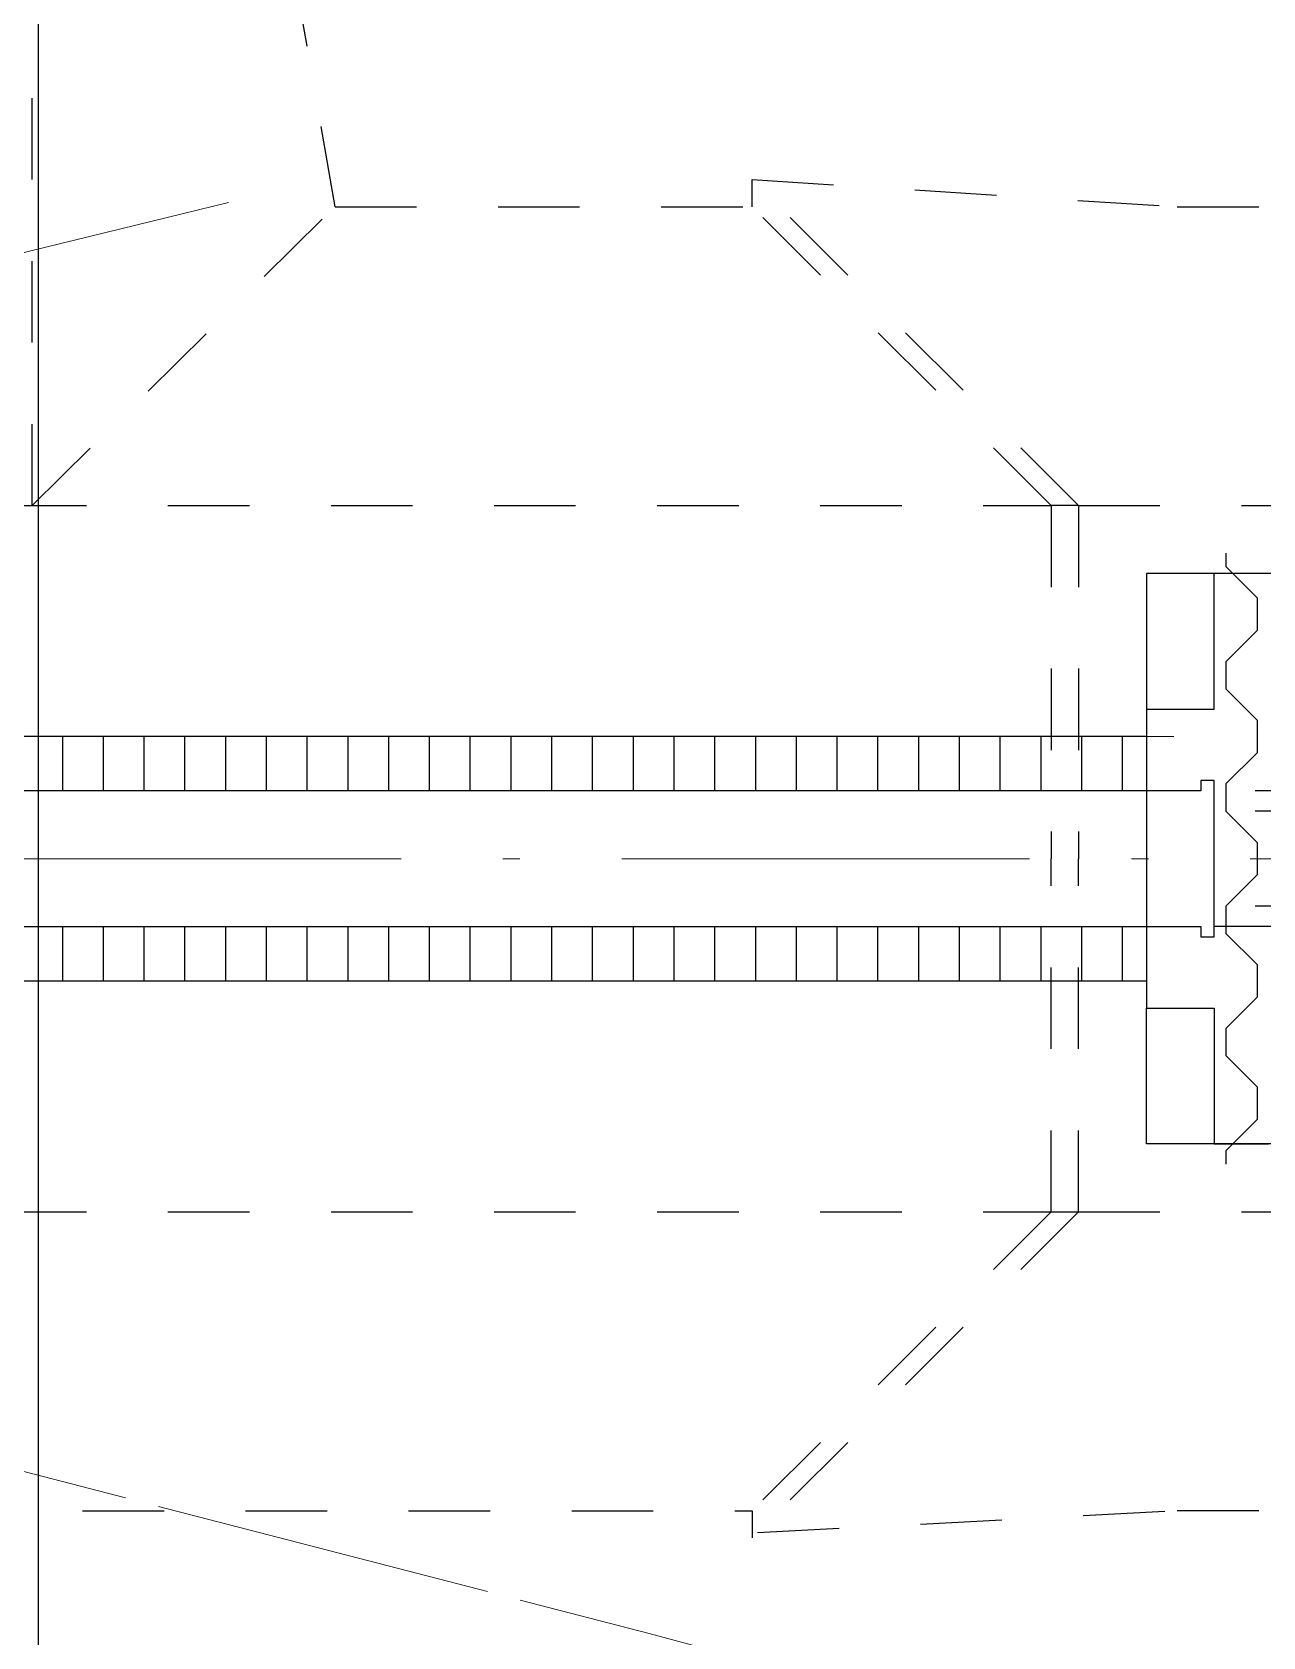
# Model space of a CAD drawing. Header units: millimetres. Extents: x -2078669 to -1085629, y -5987148 to 310365.
# Drawn here: x -1731414 to -1722357, y -3438682 to -3426867 of the extents above; entities that cross this region are included whole.
import ezdxf

# ---------------------------------------------------------------- set-up
doc = ezdxf.new("R2010")
doc.units = ezdxf.units.MM
doc.header["$LTSCALE"] = 500
for name, pattern in [('57103', [5.5, 5, -0.5]), ('SXF_一点短鎖線', [9.25, 6, -1.5, 0.25, -1.5]), ('SXF_跳び破線', [12, 6, -6])]:
    doc.linetypes.add(name, pattern=pattern)
for name, color, linetype, lineweight in [('D-BGD', 7, 'Continuous', 13), ('D-BMK', 2, 'SXF_一点短鎖線', 13), ('D-BYP-STR2', 6, 'Continuous', 25), ('D-BYP-STR4', 6, 'Continuous', 25), ('D-BYP-STRA', 1, 'Continuous', 25), ('D-STR-TXT', 7, 'Continuous', 13)]:
    doc.layers.add(name, color=color, linetype=linetype, lineweight=lineweight)

# ---------------------------------------------------------------- blocks, each defined once
blk = doc.blocks.new('河川平面')
at = {"layer": 'D-BGD', "linetype": 'Continuous'}
blk.add_line((1578957, -2779119), (1580997, -2778623), dxfattribs=at)
at = {"layer": 'D-BGD', "linetype": '57103', "elevation": 362500, "flags": 128}
blk.add_lwpolyline([(1477172, -2870692), (1480389, -2867967), (1484971, -2865393), (1488582, -2864193), (1490390, -2862448), (1490901, -2861451), (1491577, -2859965), (1492253, -2857970), (1492523, -2854950), (1492706, -2848007), (1492343, -2845971), (1491818, -2844356), (1491196, -2841336), (1490209, -2837875), (1487912, -2834245), (1484986, -2828256), (1481365, -2824222), (1477611, -2819585), (1476055, -2817947), (1475124, -2816767), (1474521, -2815562), (1474237, -2813430), (1474818, -2811802), (1475257, -2810826), (1476458, -2809344), (1478073, -2808418), (1482363, -2806108), (1485565, -2802358), (1489241, -2799156), (1490166, -2797637), (1493717, -2792408), (1495727, -2790693), (1496990, -2790207), (1498678, -2790410), (1515296, -2793779), (1523090, -2795880), (1526242, -2797376), (1532639, -2801346), (1534483, -2801833), (1535345, -2801857), (1536115, -2801690), (1536414, -2801377), (1536811, -2800496), (1536775, -2798251), (1531411, -2785253), (1530397, -2780634), (1531536, -2779067), (1532905, -2778516), (1534675, -2777962), (1556794, -2782089), (1584092, -2789157), (1586463, -2789792), (1587876, -2790125), (1589173, -2790027), (1589943, -2788823)], dxfattribs=at)

msp = doc.modelspace()

# ---------------------------------------------------------------- linework, layer by layer
at = {"layer": 'D-BMK', "linetype": 'SXF_一点短鎖線'}
msp.add_line((-1622324.6, -3432952.7), (-1736237.2, -3432952.7), dxfattribs=at)
at = {"layer": 'D-BYP-STR2'}
for p, q in [((-1721314.5, -3430852.7), (-1723214.5, -3430852.7)), ((-1723214.5, -3430852.7), (-1723214.5, -3431852.7)), ((-1722714.5, -3431852.7), (-1722714.5, -3430852.7)), ((-1723214.5, -3431852.7), (-1723214.5, -3434052.7)), ((-1723214.5, -3431852.7), (-1722714.5, -3431852.7)), ((-1731369, -3432052.7), (-1731369, -3432452.7)), ((-1731192, -3432052.7), (-1731192, -3432452.7)), ((-1730892, -3432052.7), (-1730892, -3432452.7)), ((-1730592, -3432052.7), (-1730592, -3432452.7)), ((-1730292, -3432052.7), (-1730292, -3432452.7)), ((-1729992, -3432052.7), (-1729992, -3432452.7)), ((-1729692, -3432052.7), (-1729692, -3432452.7)), ((-1729392, -3432052.7), (-1729392, -3432452.7)), ((-1729092, -3432052.7), (-1729092, -3432452.7)), ((-1728792, -3432052.7), (-1728792, -3432452.7)), ((-1728492, -3432052.7), (-1728492, -3432452.7)), ((-1728192, -3432052.7), (-1728192, -3432452.7)), ((-1727892, -3432052.7), (-1727892, -3432452.7)), ((-1727592, -3432052.7), (-1727592, -3432452.7)), ((-1727292, -3432052.7), (-1727292, -3432452.7)), ((-1726992, -3432052.7), (-1726992, -3432452.7)), ((-1726692, -3432052.7), (-1726692, -3432452.7)), ((-1726392, -3432052.7), (-1726392, -3432452.7)), ((-1726092, -3432052.7), (-1726092, -3432452.7)), ((-1725792, -3432052.7), (-1725792, -3432452.7)), ((-1725492, -3432052.7), (-1725492, -3432452.7)), ((-1725192, -3432052.7), (-1725192, -3432452.7)), ((-1724892, -3432052.7), (-1724892, -3432452.7)), ((-1724592, -3432052.7), (-1724592, -3432452.7)), ((-1724292, -3432052.7), (-1724292, -3432452.7)), ((-1723992, -3432052.7), (-1723992, -3432452.7)), ((-1723692, -3432052.7), (-1723692, -3432452.7)), ((-1723392, -3432052.7), (-1723392, -3432452.7)), ((-1731369, -3433452.7), (-1731369, -3433852.7)), ((-1731192, -3433452.7), (-1731192, -3433852.7)), ((-1730892, -3433452.7), (-1730892, -3433852.7)), ((-1730592, -3433452.7), (-1730592, -3433852.7)), ((-1730292, -3433452.7), (-1730292, -3433852.7)), ((-1729992, -3433452.7), (-1729992, -3433852.7)), ((-1729692, -3433452.7), (-1729692, -3433852.7)), ((-1729392, -3433452.7), (-1729392, -3433852.7)), ((-1729092, -3433452.7), (-1729092, -3433852.7)), ((-1728792, -3433452.7), (-1728792, -3433852.7)), ((-1728492, -3433452.7), (-1728492, -3433852.7)), ((-1728192, -3433452.7), (-1728192, -3433852.7)), ((-1727892, -3433452.7), (-1727892, -3433852.7)), ((-1727592, -3433452.7), (-1727592, -3433852.7)), ((-1727292, -3433452.7), (-1727292, -3433852.7)), ((-1726992, -3433452.7), (-1726992, -3433852.7)), ((-1726692, -3433452.7), (-1726692, -3433852.7)), ((-1726392, -3433452.7), (-1726392, -3433852.7)), ((-1726092, -3433452.7), (-1726092, -3433852.7)), ((-1725792, -3433452.7), (-1725792, -3433852.7)), ((-1725492, -3433452.7), (-1725492, -3433852.7)), ((-1725192, -3433452.7), (-1725192, -3433852.7)), ((-1724892, -3433452.7), (-1724892, -3433852.7)), ((-1724592, -3433452.7), (-1724592, -3433852.7)), ((-1724292, -3433452.7), (-1724292, -3433852.7)), ((-1723992, -3433452.7), (-1723992, -3433852.7)), ((-1723692, -3433452.7), (-1723692, -3433852.7)), ((-1723392, -3433452.7), (-1723392, -3433852.7)), ((-1721814.5, -3433452.7), (-1722714.5, -3433452.7)), ((-1723214.5, -3435052.7), (-1723214.5, -3434052.7)), ((-1723214.5, -3434052.7), (-1722714.5, -3434052.7)), ((-1722714.5, -3434052.7), (-1722714.5, -3435052.7)), ((-1721314.5, -3435052.7), (-1723214.5, -3435052.7)), ((-1722714.5, -3435052.7), (-1722314.5, -3435052.7))]:
    msp.add_line(p, q, dxfattribs=at)
at = {"layer": 'D-BYP-STR2', "linetype": 'SXF_跳び破線', "ltscale": 0.2}
for p, q in [((-1721814.5, -3432452.7), (-1722714.5, -3432452.7)), ((-1721814.5, -3433302.7), (-1722714.5, -3433302.7))]:
    msp.add_line(p, q, dxfattribs=at)
at = {"layer": 'D-BYP-STR2'}
msp.add_lwpolyline([(-1723214.5, -3432052.7), (-1735314.5, -3432052.7), (-1735314.5, -3433852.7), (-1723214.5, -3433852.7)], dxfattribs=at)
msp.add_lwpolyline([(-1722714.5, -3433527.7), (-1722714.5, -3432377.7), (-1722814.5, -3432377.7), (-1722814.5, -3432452.7), (-1723214.5, -3432452.7), (-1734914.5, -3432452.7), (-1734914.5, -3433452.7), (-1723214.5, -3433452.7), (-1722814.5, -3433452.7), (-1722814.5, -3433527.7)], close=True, dxfattribs=at)
at = {"layer": 'D-BYP-STR2', "linetype": 'SXF_跳び破線', "ltscale": 0.2}
msp.add_lwpolyline([(-1694114.5, -3432602.7), (-1698714.8, -3432602.7), (-1721814.5, -3432602.7), (-1722714.5, -3432602.7)], dxfattribs=at)
at = {"layer": 'D-BYP-STR4', "ltscale": 0.2}
msp.add_lwpolyline([(-1722629.5, -3430702.7), (-1722629.5, -3430802.7), (-1722399.5, -3431032.7), (-1722399.5, -3431272.7), (-1722629.5, -3431502.7), (-1722629.5, -3431602.7), (-1722629.5, -3431702.7), (-1722399.5, -3431932.7), (-1722399.5, -3432172.7), (-1722629.5, -3432402.7), (-1722629.5, -3432502.7), (-1722629.5, -3432602.7), (-1722399.5, -3432832.7), (-1722399.5, -3432952.7), (-1722399.5, -3433072.7), (-1722629.5, -3433302.7), (-1722629.5, -3433402.7), (-1722629.5, -3433502.7), (-1722399.5, -3433732.7), (-1722399.5, -3433972.7), (-1722629.5, -3434202.7), (-1722629.5, -3434302.7), (-1722629.5, -3434402.7), (-1722399.5, -3434632.7), (-1722399.5, -3434872.7), (-1722629.5, -3435102.7), (-1722629.5, -3435202.7)], dxfattribs=at)
at = {"layer": 'D-BYP-STRA', "linetype": 'SXF_跳び破線', "ltscale": 0.2}
for p, q in [((-1731414.5, -3430352.7), (-1731414.5, -3415352.7, 47)), ((-1729185, -3428152.4), (-1731414.5, -3415352.7)), ((-1723714.5, -3430352.7), (-1726114.9, -3427952.4)), ((-1726114.9, -3428152.4), (-1726114.9, -3427952.4)), ((-1726114.9, -3427952.4), (-1722988, -3428152.7)), ((-1731414.5, -3430352.7), (-1729185, -3428152.4)), ((-1723914.5, -3430352.7), (-1726114.9, -3428152.4)), ((-1722988, -3428152.7), (-1722209.6, -3428152.7)), ((-1736414.5, -3430352.7), (-1723914.5, -3430352.7)), ((-1736414.5, -3430352.7), (-1731414.5, -3430352.7)), ((-1723914.5, -3430352.7), (-1723914.5, -3432952.7)), ((-1723714.5, -3430352.7), (-1723914.5, -3430352.7)), ((-1723714.5, -3430352.7), (-1721214.5, -3430352.7)), ((-1723714.5, -3430352.7), (-1723714.5, -3432952.7)), ((-1723914.5, -3435552.7), (-1723914.5, -3432952.7)), ((-1723714.5, -3435552.7), (-1723714.5, -3432952.7)), ((-1736414.5, -3435552.7), (-1723914.5, -3435552.7)), ((-1723714.5, -3435552.7), (-1726114.9, -3437953.1)), ((-1723914.5, -3435552.7), (-1726114.9, -3437753.1)), ((-1723914.5, -3435552.7), (-1723714.5, -3435552.7)), ((-1723714.5, -3435552.7), (-1721214.5, -3435552.7)), ((-1726114.9, -3437753.1), (-1726114.9, -3437953.1)), ((-1726075.2, -3437913.5), (-1722988, -3437752.7)), ((-1722988, -3437752.7), (-1722209.6, -3437752.7))]:
    msp.add_line(p, q, dxfattribs=at)
at = {"layer": 'D-BYP-STRA'}
msp.add_line((-1731369, -3416552.7), (-1731369, -3449352.7), dxfattribs=at)
at = {"layer": 'D-BYP-STRA', "linetype": 'SXF_跳び破線', "ltscale": 0.2}
for points in [[(-1729185, -3428152.4), (-1726114.9, -3428152.4)], [(-1732243.7, -3437753.1), (-1726114.9, -3437753.1)]]:
    msp.add_lwpolyline(points, dxfattribs=at)
at = {"layer": 'D-STR-TXT'}
msp.add_line((-1734612.5, -3432052.7), (-1723012.5, -3432052.7), dxfattribs=at)

# ---------------------------------------------------------------- block references
at = {"layer": 'D-BGD'}
msp.add_blockref('河川平面', (-3310965.8, -649499.8), dxfattribs=at)

doc.saveas('drawing.dxf')
